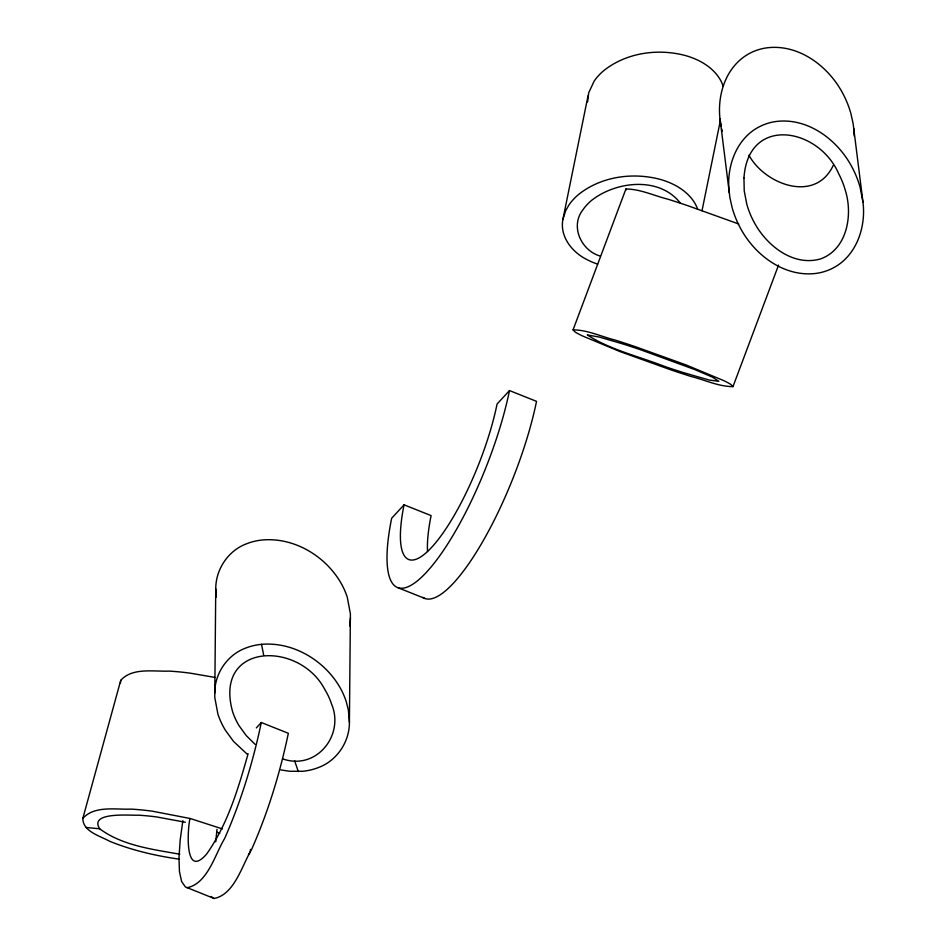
<?xml version="1.0" encoding="UTF-8"?>
<svg xmlns="http://www.w3.org/2000/svg" width="946" height="946" viewBox="0 0 946 946"><rect width="100%" height="100%" fill="white"/><g stroke="black" fill="none" stroke-linecap="round" stroke-linejoin="round"><path stroke-width="1.42" d="M247.32 754.317L233.567 741.439L225.373 730.217A127.154 91.809 0.6 0 1 217.887 713.994L214.766 697.356L215.747 588.885C215.653 569.326 228.258 550.501 246.705 543.725A45.869 33.122 0.6 0 1 262.61 539.953C293.426 537.328 323.851 555.077 339.791 581.033A127.154 91.809 0.6 0 1 347.288 597.245L350.398 613.883L349.417 722.354C349.523 741.912 336.906 760.738 318.471 767.525A45.869 33.122 0.6 0 1 302.554 771.286L289.642 771.274L280.844 769.914M587.596 101.861L588.708 92.767L594.194 81.049A127.154 69.436 11.5 0 1 603.915 70.524C626.477 52.574 658.061 48.222 685.531 55.578A45.869 25.045 11.5 0 1 700.572 61.573C710.564 66.93 719.599 75.266 723.193 86.275M214.695 693.264C214.6 673.706 227.206 654.88 245.653 648.093A45.869 33.122 0.6 0 1 261.569 644.332C292.385 641.695 322.799 659.457 338.751 685.401A127.154 91.809 0.6 0 1 346.236 701.625L348.365 709.961L349.417 722.354M350.469 617.986L349.736 625.956M215.735 841.834L216.989 829.358M189.945 818.574C187.521 829.382 184.234 880.064 206.677 853.954C227.773 824.191 238.309 788.42 248.112 753.69M588.045 95.794L562.846 219.638C559.713 236.606 572.094 252.133 586.555 259.381A45.869 25.045 11.5 0 0 597.6 264.147M182.85 820.679L180.189 839.882L178.971 857.584L179.456 871.668L181.644 881.589L185.451 886.97L214.092 898.487C234.667 894.49 242.07 865.105 251.683 849.283C268.085 812.106 280.028 773.036 288.341 733.292L261.297 722.508L256.342 727.888M702.003 210.769L720.178 121.478M261.297 722.508C252.984 762.251 241.041 801.321 224.64 838.499C215.038 854.333 207.635 883.706 187.048 887.715M562.846 219.638L565.696 210.662L568.995 204.904A127.154 69.436 11.5 0 1 578.716 194.368C601.289 176.417 632.862 172.066 660.332 179.421A45.869 25.045 11.5 0 1 675.373 185.416C685.046 190.631 693.891 198.577 697.64 209.161M214.742 677.383L190.087 673.138A127.154 40.193 15.4 0 0 169.145 671.104C153.489 671.719 132.298 667.332 120.733 680.351L82.834 818.385C82.74 831.534 100.087 835.957 109.559 841.219C131.92 850.336 155.641 855.799 179.492 859.205M120.733 680.351L120.461 683.166M778.558 265.093L732.984 386.618C718.724 386.63 704.723 379.878 690.887 376.425A127.154 9.566 20.6 0 1 671.364 370.04L620.174 351.652L582.559 335.984A45.869 3.453 20.6 0 1 575.156 332.034L573.063 329.87L625.897 189.011C640.158 188.999 654.159 195.763 667.994 199.204A127.154 9.566 20.6 0 1 687.517 205.589L738.708 223.989M82.834 818.385C94.399 805.365 115.589 809.741 131.258 809.126A127.154 40.193 15.4 0 1 152.2 811.16L190.3 818.527L222.452 828.933M833.296 165.29C815.523 203.556 765.042 184.683 748.948 155.262M248.514 854.699L250.217 852.18L250.489 849.366M427.533 551.494A113.153 29.764 -68.3 0 1 431.104 515.605L404.06 504.821L391.656 518.266A143.331 37.698 -68.3 0 0 426.634 572.07A143.331 37.698 -68.3 0 0 509.48 390.568L536.524 401.352A143.331 37.698 -68.3 0 1 482.2 542.484A143.331 37.698 -68.3 0 1 422.756 597.411M509.48 390.568L497.076 404.013A113.153 29.764 -68.3 0 1 431.672 547.308A113.153 29.764 -68.3 0 1 404.06 504.821M573.063 329.87C587.336 329.858 601.337 336.622 615.16 340.063A127.154 9.566 20.6 0 1 634.683 346.449L685.874 364.849L723.489 380.517A45.869 3.453 20.6 0 1 730.891 384.466L732.984 386.618M282.854 758.917C316.153 770.706 344.852 735.243 331.538 704.025A112.054 80.907 0.6 0 0 324.939 689.74C299.551 640.383 213.382 642.228 232.574 711.593A112.054 80.907 0.6 0 0 239.172 725.878L246.362 735.716L255.053 744.301M86.299 827.49L99.685 828.791C121.561 845.05 150.059 848.976 176.252 853.599A112.054 35.416 15.4 0 0 179.823 854.049M185.333 822.24L156.799 816.966A112.054 35.416 15.4 0 0 138.353 815.18C130.986 815.677 88.581 811.361 99.685 828.791M397.935 587.714L424.979 598.499M599.965 255.999C581.033 250.383 569.906 226.059 583.043 209.645A112.054 61.194 11.5 0 1 591.605 200.363C615.976 181.183 659.161 176.216 680.115 202.834M216.811 832.102L219.768 833.379M214.092 898.487L211.053 896.477M626.264 189.862L625.897 189.011M294.573 760.655L298.309 771.558M721.68 128.94L722.306 131.435M261.569 644.332L263.662 655.14M721.207 126.445C715.377 99.46 724.163 66.646 750.012 53.177A45.869 39.933 -7.1 0 1 765.87 47.974C798.542 43.244 828.968 66.433 843.288 94.375A127.154 110.706 -7.1 0 1 850.915 113.65L853.126 123.63L862.989 202.278C866.098 227.3 856.437 255.917 833.012 268.037A45.869 39.933 -7.1 0 1 817.167 273.252C784.494 277.97 754.057 254.793 739.748 226.851A127.154 110.706 -7.1 0 1 732.109 207.576L729.91 197.596L720.048 118.936M862.989 202.278L860.103 187.296A127.154 110.706 -7.1 0 0 852.476 168.021C838.156 140.079 807.73 116.902 775.046 121.632A45.869 39.933 -7.1 0 0 759.2 126.835C735.775 138.956 726.126 167.572 729.236 192.594M216.161 597.115L215.747 588.885M853.8 128.632L854.238 136.082M743.958 178.132L744.23 190.926L746.761 204.064A112.054 97.556 -7.1 0 0 753.477 221.045C765.586 244.659 792.5 266.867 820.466 258.956C847.202 249.413 852.925 215.109 845.464 190.82A112.054 97.556 -7.1 0 0 838.735 173.828C818.763 127.45 747.896 114.951 743.958 178.132M587.442 335.002C609.91 349.76 640.17 356.748 665.901 366.894A112.054 8.431 20.6 0 0 683.107 372.511L709.24 380.055L718.854 381.309L712.433 377.147L694.943 369.638L640.158 349.606A112.054 8.431 20.6 0 0 622.953 343.977L599.256 337.048L587.442 335.002"/></g></svg>
